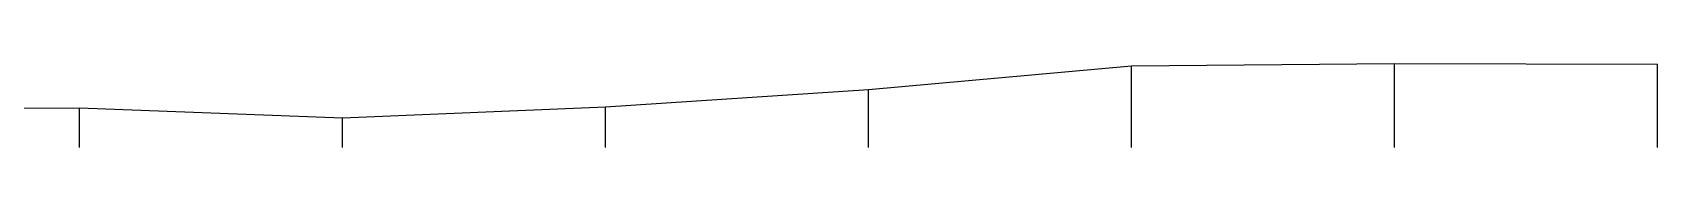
# Model space of a CAD drawing. Header units: millimetres. Extents: x -905235 to 365236, y -24492 to 346419.
# Drawn here: x 118926 to 273404, y 213054 to 221029 of the extents above; entities that cross this region are included whole.
import ezdxf

# ---------------------------------------------------------------- set-up
doc = ezdxf.new("R2010")
doc.units = ezdxf.units.MM
doc.header["$LTSCALE"] = 9

msp = doc.modelspace()

# ---------------------------------------------------------------- linework, layer by layer
at = {"color": 1}
for p, q in [((248404.1, 213053.9), (248404.1, 221028.9)), ((273404.1, 213053.9), (273404.1, 220978.9)), ((223404.1, 213053.9), (223404.1, 220808.9)), ((198404.1, 213053.9), (198404.1, 218573.9)), ((123404.1, 213053.9), (123404.1, 216828.9)), ((173404.1, 213053.9), (173404.1, 216898.9)), ((148404.1, 213053.9), (148404.1, 215860.9))]:
    msp.add_line(p, q, dxfattribs=at)
at = {"color": 4}
msp.add_lwpolyline([(-51595.9, 219493.9), (-26595.9, 219463.9), (-1595.9, 218873.9), (23404.1, 217858.9), (48404.1, 217453.9), (73404.1, 217018.9), (98404.1, 216738.9), (123404.1, 216828.9), (148404.1, 215860.9), (173404.1, 216898.9), (198404.1, 218573.9), (223404.1, 220808.9), (248404.1, 221028.9), (273404.1, 220978.9)], dxfattribs=at)

doc.saveas('drawing.dxf')
